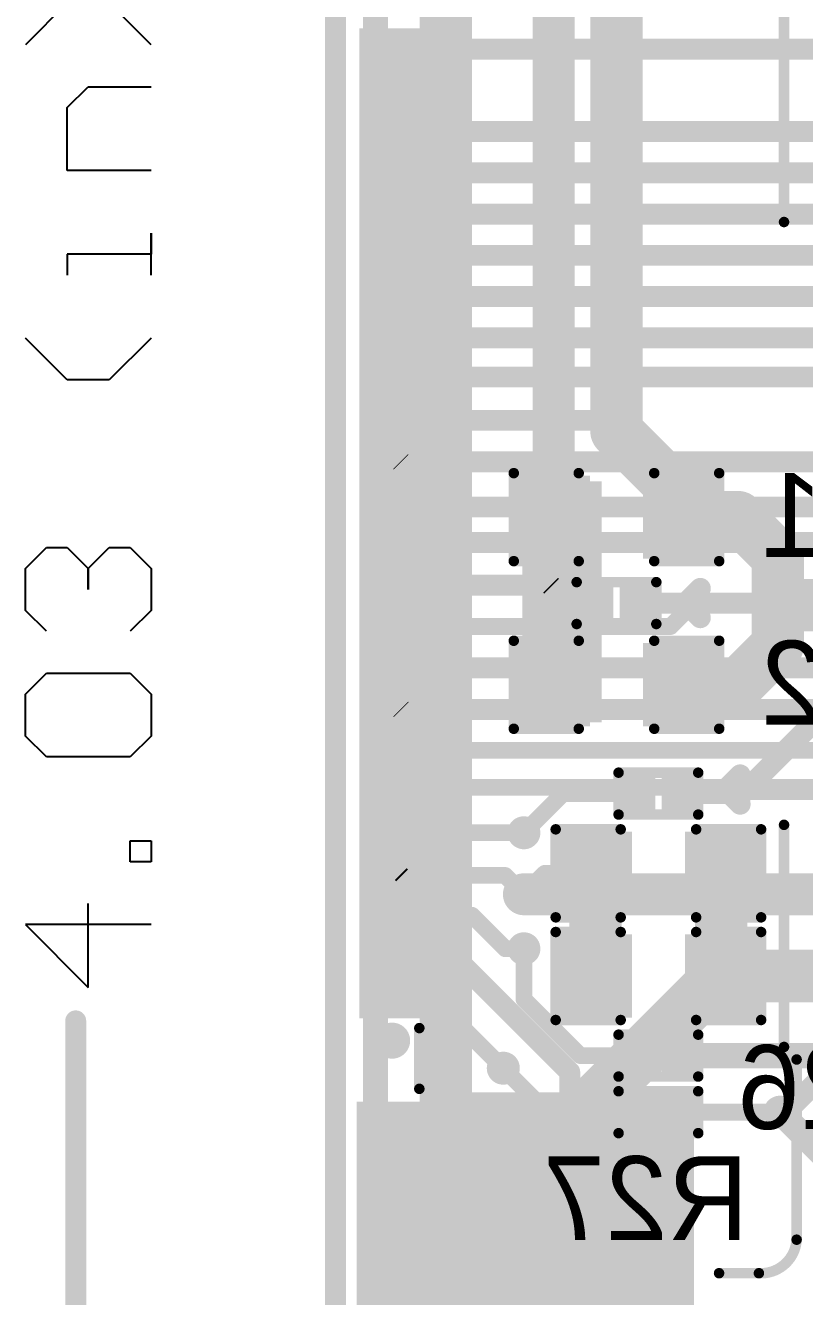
# Model space of a CAD drawing. Header units: millimetres. Extents: x 0.85 to 4.91, y 0.77 to 5.15.
# Drawn here: x 0.852 to 1.224, y 2.584 to 3.191 of the extents above; entities that cross this region are included whole.
import ezdxf

# ---------------------------------------------------------------- set-up
doc = ezdxf.new("R2010")
doc.units = ezdxf.units.MM
doc.header["$MEASUREMENT"] = 0
for name, color, linetype in [('BottomLayer', 5, 'Continuous'), ('BottomOverlay', 54, 'Continuous'), ('BottomPaste', 16, 'Continuous'), ('BottomSolder', 6, 'Continuous'), ('Mechanical1', 6, 'Continuous'), ('Mechanical2', 216, 'Continuous'), ('MultiLayer', 9, 'Continuous'), ('TopLayer', 1, 'Continuous'), ('TopOverlay', 2, 'Continuous'), ('TopPaste', 8, 'Continuous'), ('TopSolder', 216, 'Continuous'), ('ViaHoleLayer', 16, 'Continuous')]:
    doc.layers.add(name, color=color, linetype=linetype)

# ---------------------------------------------------------------- blocks, each defined once
blk = doc.blocks.new('R___0201_B_181')
at = {"layer": 'BottomLayer'}
for points in [[(-0.01614, -0.00728), (-0.00551, -0.00728), (-0.01614, 0.00728), (-0.00551, 0.00728)], [(0.00551, -0.00728), (0.01614, -0.00728), (0.00551, 0.00728), (0.01614, 0.00728)]]:
    blk.add_solid(points, dxfattribs=at)
at = {"layer": 'BottomOverlay', "const_width": 0.005}
for points in [[(-0.019, -0.01), (-0.019, 0.01)], [(-0.019, 0.01), (0.019, 0.01)], [(0.019, -0.01), (0.019, 0.01)], [(-0.019, -0.01), (0.019, -0.01)]]:
    blk.add_lwpolyline(points, dxfattribs=at)
at = {"layer": 'BottomOverlay', "const_width": 0.0025}
for points in [[(-0.02025, 0.01, 1), (-0.01775, 0.01, 1)], [(-0.02025, 0.01, 1), (-0.01775, 0.01, 1)], [(0.01775, 0.01, 1), (0.02025, 0.01, 1)], [(0.01775, 0.01, 1), (0.02025, 0.01, 1)], [(-0.02025, -0.01, 1), (-0.01775, -0.01, 1)], [(-0.02025, -0.01, 1), (-0.01775, -0.01, 1)], [(0.01775, -0.01, 1), (0.02025, -0.01, 1)], [(0.01775, -0.01, 1), (0.02025, -0.01, 1)]]:
    blk.add_lwpolyline(points, format="xyb", close=True, dxfattribs=at)
at = {"layer": 'BottomPaste'}
for points in [[(-0.01614, -0.00728), (-0.00551, -0.00728), (-0.01614, 0.00728), (-0.00551, 0.00728)], [(0.00551, -0.00728), (0.01614, -0.00728), (0.00551, 0.00728), (0.01614, 0.00728)]]:
    blk.add_solid(points, dxfattribs=at)
at = {"layer": 'BottomSolder'}
for points in [[(-0.02014, -0.01128), (-0.00151, -0.01128), (-0.02014, 0.01128), (-0.00151, 0.01128)], [(0.00151, -0.01128), (0.02014, -0.01128), (0.00151, 0.01128), (0.02014, 0.01128)]]:
    blk.add_solid(points, dxfattribs=at)
blk = doc.blocks.new('R___0201_B_182')
at = {"layer": 'BottomLayer'}
for points in [[(-0.01614, -0.00728), (-0.00551, -0.00728), (-0.01614, 0.00728), (-0.00551, 0.00728)], [(0.00551, -0.00728), (0.01614, -0.00728), (0.00551, 0.00728), (0.01614, 0.00728)]]:
    blk.add_solid(points, dxfattribs=at)
at = {"layer": 'BottomOverlay', "const_width": 0.005}
for points in [[(-0.019, -0.01), (-0.019, 0.01)], [(-0.019, 0.01), (0.019, 0.01)], [(0.019, -0.01), (0.019, 0.01)], [(-0.019, -0.01), (0.019, -0.01)]]:
    blk.add_lwpolyline(points, dxfattribs=at)
at = {"layer": 'BottomOverlay', "const_width": 0.0025}
for points in [[(-0.02025, 0.01, 1), (-0.01775, 0.01, 1)], [(-0.02025, 0.01, 1), (-0.01775, 0.01, 1)], [(0.01775, 0.01, 1), (0.02025, 0.01, 1)], [(0.01775, 0.01, 1), (0.02025, 0.01, 1)], [(-0.02025, -0.01, 1), (-0.01775, -0.01, 1)], [(-0.02025, -0.01, 1), (-0.01775, -0.01, 1)], [(0.01775, -0.01, 1), (0.02025, -0.01, 1)], [(0.01775, -0.01, 1), (0.02025, -0.01, 1)]]:
    blk.add_lwpolyline(points, format="xyb", close=True, dxfattribs=at)
at = {"layer": 'BottomPaste'}
for points in [[(-0.01614, -0.00728), (-0.00551, -0.00728), (-0.01614, 0.00728), (-0.00551, 0.00728)], [(0.00551, -0.00728), (0.01614, -0.00728), (0.00551, 0.00728), (0.01614, 0.00728)]]:
    blk.add_solid(points, dxfattribs=at)
at = {"layer": 'BottomSolder'}
for points in [[(-0.02014, -0.01128), (-0.00151, -0.01128), (-0.02014, 0.01128), (-0.00151, 0.01128)], [(0.00151, -0.01128), (0.02014, -0.01128), (0.00151, 0.01128), (0.02014, 0.01128)]]:
    blk.add_solid(points, dxfattribs=at)
blk = doc.blocks.new('R___0201_B_183')
at = {"layer": 'BottomLayer'}
for points in [[(-0.01614, -0.00728), (-0.00551, -0.00728), (-0.01614, 0.00728), (-0.00551, 0.00728)], [(0.00551, -0.00728), (0.01614, -0.00728), (0.00551, 0.00728), (0.01614, 0.00728)]]:
    blk.add_solid(points, dxfattribs=at)
at = {"layer": 'BottomOverlay', "const_width": 0.005}
for points in [[(-0.019, -0.01), (-0.019, 0.01)], [(-0.019, 0.01), (0.019, 0.01)], [(0.019, -0.01), (0.019, 0.01)], [(-0.019, -0.01), (0.019, -0.01)]]:
    blk.add_lwpolyline(points, dxfattribs=at)
at = {"layer": 'BottomOverlay', "const_width": 0.0025}
for points in [[(-0.02025, 0.01, 1), (-0.01775, 0.01, 1)], [(-0.02025, 0.01, 1), (-0.01775, 0.01, 1)], [(0.01775, 0.01, 1), (0.02025, 0.01, 1)], [(0.01775, 0.01, 1), (0.02025, 0.01, 1)], [(-0.02025, -0.01, 1), (-0.01775, -0.01, 1)], [(-0.02025, -0.01, 1), (-0.01775, -0.01, 1)], [(0.01775, -0.01, 1), (0.02025, -0.01, 1)], [(0.01775, -0.01, 1), (0.02025, -0.01, 1)]]:
    blk.add_lwpolyline(points, format="xyb", close=True, dxfattribs=at)
at = {"layer": 'BottomPaste'}
for points in [[(-0.01614, -0.00728), (-0.00551, -0.00728), (-0.01614, 0.00728), (-0.00551, 0.00728)], [(0.00551, -0.00728), (0.01614, -0.00728), (0.00551, 0.00728), (0.01614, 0.00728)]]:
    blk.add_solid(points, dxfattribs=at)
at = {"layer": 'BottomSolder'}
for points in [[(-0.02014, -0.01128), (-0.00151, -0.01128), (-0.02014, 0.01128), (-0.00151, 0.01128)], [(0.00151, -0.01128), (0.02014, -0.01128), (0.00151, 0.01128), (0.02014, 0.01128)]]:
    blk.add_solid(points, dxfattribs=at)
blk = doc.blocks.new('R___0201_B_185')
at = {"layer": 'BottomLayer'}
for points in [[(-0.01614, -0.00728), (-0.00551, -0.00728), (-0.01614, 0.00728), (-0.00551, 0.00728)], [(0.00551, -0.00728), (0.01614, -0.00728), (0.00551, 0.00728), (0.01614, 0.00728)]]:
    blk.add_solid(points, dxfattribs=at)
at = {"layer": 'BottomOverlay', "const_width": 0.005}
for points in [[(-0.019, 0.01), (-0.019, -0.01)], [(0.019, 0.01), (-0.019, 0.01)], [(0.019, 0.01), (0.019, -0.01)], [(0.019, -0.01), (-0.019, -0.01)]]:
    blk.add_lwpolyline(points, dxfattribs=at)
at = {"layer": 'BottomOverlay', "const_width": 0.0025}
for points in [[(-0.02025, 0.01, 1), (-0.01775, 0.01, 1)], [(-0.02025, 0.01, 1), (-0.01775, 0.01, 1)], [(0.01775, 0.01, 1), (0.02025, 0.01, 1)], [(0.01775, 0.01, 1), (0.02025, 0.01, 1)], [(-0.02025, -0.01, 1), (-0.01775, -0.01, 1)], [(-0.02025, -0.01, 1), (-0.01775, -0.01, 1)], [(0.01775, -0.01, 1), (0.02025, -0.01, 1)], [(0.01775, -0.01, 1), (0.02025, -0.01, 1)]]:
    blk.add_lwpolyline(points, format="xyb", close=True, dxfattribs=at)
at = {"layer": 'BottomPaste'}
for points in [[(-0.01614, -0.00728), (-0.00551, -0.00728), (-0.01614, 0.00728), (-0.00551, 0.00728)], [(0.00551, -0.00728), (0.01614, -0.00728), (0.00551, 0.00728), (0.01614, 0.00728)]]:
    blk.add_solid(points, dxfattribs=at)
at = {"layer": 'BottomSolder'}
for points in [[(-0.02014, -0.01128), (-0.00151, -0.01128), (-0.02014, 0.01128), (-0.00151, 0.01128)], [(0.00151, -0.01128), (0.02014, -0.01128), (0.00151, 0.01128), (0.02014, 0.01128)]]:
    blk.add_solid(points, dxfattribs=at)
blk = doc.blocks.new('0524352471_209')
at = {"layer": 'TopLayer'}
for points in [[(-0.23228, 0.02215), (-0.22047, 0.02215), (-0.23228, 0.05364), (-0.22047, 0.05364)], [(-0.2126, 0.02215), (-0.20079, 0.02215), (-0.2126, 0.05364), (-0.20079, 0.05364)], [(-0.19291, 0.02215), (-0.1811, 0.02215), (-0.19291, 0.05364), (-0.1811, 0.05364)], [(-0.17323, 0.02215), (-0.16142, 0.02215), (-0.17323, 0.05364), (-0.16142, 0.05364)], [(-0.15354, 0.02215), (-0.14173, 0.02215), (-0.15354, 0.05364), (-0.14173, 0.05364)], [(-0.13386, 0.02215), (-0.12205, 0.02215), (-0.13386, 0.05364), (-0.12205, 0.05364)], [(-0.11417, 0.02215), (-0.10236, 0.02215), (-0.11417, 0.05364), (-0.10236, 0.05364)], [(-0.09449, 0.02215), (-0.08268, 0.02215), (-0.09449, 0.05364), (-0.08268, 0.05364)], [(-0.0748, 0.02215), (-0.06299, 0.02215), (-0.0748, 0.05364), (-0.06299, 0.05364)], [(-0.05512, 0.02215), (-0.04331, 0.02215), (-0.05512, 0.05364), (-0.04331, 0.05364)], [(-0.03543, 0.02215), (-0.02362, 0.02215), (-0.03543, 0.05364), (-0.02362, 0.05364)], [(-0.01575, 0.02215), (-0.00394, 0.02215), (-0.01575, 0.05364), (-0.00394, 0.05364)], [(0.00394, 0.02215), (0.01575, 0.02215), (0.00394, 0.05364), (0.01575, 0.05364)], [(0.02362, 0.02215), (0.03543, 0.02215), (0.02362, 0.05364), (0.03543, 0.05364)], [(0.04331, 0.02215), (0.05512, 0.02215), (0.04331, 0.05364), (0.05512, 0.05364)], [(0.06299, 0.02215), (0.0748, 0.02215), (0.06299, 0.05364), (0.0748, 0.05364)], [(0.08268, 0.02215), (0.09449, 0.02215), (0.08268, 0.05364), (0.09449, 0.05364)], [(0.10236, 0.02215), (0.11417, 0.02215), (0.10236, 0.05364), (0.11417, 0.05364)], [(0.12205, 0.02215), (0.13386, 0.02215), (0.12205, 0.05364), (0.13386, 0.05364)], [(0.14173, 0.02215), (0.15354, 0.02215), (0.14173, 0.05364), (0.15354, 0.05364)], [(0.16142, 0.02215), (0.17323, 0.02215), (0.16142, 0.05364), (0.17323, 0.05364)], [(0.1811, 0.02215), (0.19291, 0.02215), (0.1811, 0.05364), (0.19291, 0.05364)], [(0.20079, 0.02215), (0.2126, 0.02215), (0.20079, 0.05364), (0.2126, 0.05364)], [(0.22047, 0.02215), (0.23228, 0.02215), (0.22047, 0.05364), (0.23228, 0.05364)], [(-0.37008, -0.09793), (-0.27559, -0.09793), (-0.37008, 0.02215), (-0.27559, 0.02215)]]:
    blk.add_solid(points, dxfattribs=at)
at = {"layer": 'TopOverlay'}
for points, const_width in [([(-0.24324, 0.042, 1), (-0.25046, 0.042, 1)], 0.01), ([(-0.25296, 0.042, 1), (-0.24796, 0.042, 1)], 0.005), ([(-0.24574, 0.042, 1), (-0.24074, 0.042, 1)], 0.005), ([(-0.2711, 0.029, 1), (-0.2686, 0.029, 1)], 0.0025), ([(-0.2421, 0.029, 1), (-0.2396, 0.029, 1)], 0.0025), ([(-0.3591, -0.114, 1), (-0.3566, -0.114, 1)], 0.0025), ([(-0.3591, -0.133, 1), (-0.3566, -0.133, 1)], 0.0025), ([(-0.3591, -0.133, 1), (-0.3566, -0.133, 1)], 0.0025), ([(-0.2511, -0.145, 1), (-0.2486, -0.145, 1)], 0.0025), ([(-0.2511, -0.145, 1), (-0.2486, -0.145, 1)], 0.0025), ([(-0.1451, -0.145, 1), (-0.1426, -0.145, 1)], 0.0025), ([(0.1426, -0.145, 1), (0.1451, -0.145, 1)], 0.0025), ([(-0.3431, -0.151, 1), (-0.3406, -0.151, 1)], 0.0025), ([(-0.3431, -0.151, 1), (-0.3406, -0.151, 1)], 0.0025), ([(-0.2571, -0.151, 1), (-0.2546, -0.151, 1)], 0.0025), ([(-0.2571, -0.151, 1), (-0.2546, -0.151, 1)], 0.0025)]:
    blk.add_lwpolyline(points, format="xyb", close=True, dxfattribs=dict(at, const_width=const_width))
at = {"layer": 'TopOverlay', "const_width": 0.005}
for points in [[(-0.26985, 0.029), (-0.24085, 0.029)], [(-0.35785, -0.114), (-0.35785, -0.133)], [(-0.24985, -0.145), (-0.25585, -0.151)], [(-0.24985, -0.145), (-0.14385, -0.145)], [(0.14385, -0.145), (0.24985, -0.145)], [(-0.34185, -0.151), (-0.25585, -0.151)]]:
    blk.add_lwpolyline(points, dxfattribs=at)
blk.add_lwpolyline([(-0.34185, -0.151, -0.414214), (-0.35785, -0.133)], format="xyb", dxfattribs=at)
at = {"layer": 'TopPaste'}
for points in [[(-0.23228, 0.02215), (-0.22047, 0.02215), (-0.23228, 0.05364), (-0.22047, 0.05364)], [(-0.2126, 0.02215), (-0.20079, 0.02215), (-0.2126, 0.05364), (-0.20079, 0.05364)], [(-0.19291, 0.02215), (-0.1811, 0.02215), (-0.19291, 0.05364), (-0.1811, 0.05364)], [(-0.17323, 0.02215), (-0.16142, 0.02215), (-0.17323, 0.05364), (-0.16142, 0.05364)], [(-0.15354, 0.02215), (-0.14173, 0.02215), (-0.15354, 0.05364), (-0.14173, 0.05364)], [(-0.13386, 0.02215), (-0.12205, 0.02215), (-0.13386, 0.05364), (-0.12205, 0.05364)], [(-0.11417, 0.02215), (-0.10236, 0.02215), (-0.11417, 0.05364), (-0.10236, 0.05364)], [(-0.09449, 0.02215), (-0.08268, 0.02215), (-0.09449, 0.05364), (-0.08268, 0.05364)], [(-0.0748, 0.02215), (-0.06299, 0.02215), (-0.0748, 0.05364), (-0.06299, 0.05364)], [(-0.05512, 0.02215), (-0.04331, 0.02215), (-0.05512, 0.05364), (-0.04331, 0.05364)], [(-0.03543, 0.02215), (-0.02362, 0.02215), (-0.03543, 0.05364), (-0.02362, 0.05364)], [(-0.01575, 0.02215), (-0.00394, 0.02215), (-0.01575, 0.05364), (-0.00394, 0.05364)], [(0.00394, 0.02215), (0.01575, 0.02215), (0.00394, 0.05364), (0.01575, 0.05364)], [(0.02362, 0.02215), (0.03543, 0.02215), (0.02362, 0.05364), (0.03543, 0.05364)], [(0.04331, 0.02215), (0.05512, 0.02215), (0.04331, 0.05364), (0.05512, 0.05364)], [(0.06299, 0.02215), (0.0748, 0.02215), (0.06299, 0.05364), (0.0748, 0.05364)], [(0.08268, 0.02215), (0.09449, 0.02215), (0.08268, 0.05364), (0.09449, 0.05364)], [(0.10236, 0.02215), (0.11417, 0.02215), (0.10236, 0.05364), (0.11417, 0.05364)], [(0.12205, 0.02215), (0.13386, 0.02215), (0.12205, 0.05364), (0.13386, 0.05364)], [(0.14173, 0.02215), (0.15354, 0.02215), (0.14173, 0.05364), (0.15354, 0.05364)], [(0.16142, 0.02215), (0.17323, 0.02215), (0.16142, 0.05364), (0.17323, 0.05364)], [(0.1811, 0.02215), (0.19291, 0.02215), (0.1811, 0.05364), (0.19291, 0.05364)], [(0.20079, 0.02215), (0.2126, 0.02215), (0.20079, 0.05364), (0.2126, 0.05364)], [(0.22047, 0.02215), (0.23228, 0.02215), (0.22047, 0.05364), (0.23228, 0.05364)], [(-0.37008, -0.09793), (-0.27559, -0.09793), (-0.37008, 0.02215), (-0.27559, 0.02215)]]:
    blk.add_solid(points, dxfattribs=at)
at = {"layer": 'TopSolder'}
for points in [[(-0.23628, 0.01815), (-0.21647, 0.01815), (-0.23628, 0.05764), (-0.21647, 0.05764)], [(-0.2166, 0.01815), (-0.19679, 0.01815), (-0.2166, 0.05764), (-0.19679, 0.05764)], [(-0.19691, 0.01815), (-0.1771, 0.01815), (-0.19691, 0.05764), (-0.1771, 0.05764)], [(-0.17723, 0.01815), (-0.15742, 0.01815), (-0.17723, 0.05764), (-0.15742, 0.05764)], [(-0.15754, 0.01815), (-0.13773, 0.01815), (-0.15754, 0.05764), (-0.13773, 0.05764)], [(-0.13786, 0.01815), (-0.11805, 0.01815), (-0.13786, 0.05764), (-0.11805, 0.05764)], [(-0.11817, 0.01815), (-0.09836, 0.01815), (-0.11817, 0.05764), (-0.09836, 0.05764)], [(-0.09849, 0.01815), (-0.07868, 0.01815), (-0.09849, 0.05764), (-0.07868, 0.05764)], [(-0.0788, 0.01815), (-0.05899, 0.01815), (-0.0788, 0.05764), (-0.05899, 0.05764)], [(-0.05912, 0.01815), (-0.03931, 0.01815), (-0.05912, 0.05764), (-0.03931, 0.05764)], [(-0.03943, 0.01815), (-0.01962, 0.01815), (-0.03943, 0.05764), (-0.01962, 0.05764)], [(-0.01975, 0.01815), (0.00006, 0.01815), (-0.01975, 0.05764), (0.00006, 0.05764)], [(-0.00006, 0.01815), (0.01975, 0.01815), (-0.00006, 0.05764), (0.01975, 0.05764)], [(0.01962, 0.01815), (0.03943, 0.01815), (0.01962, 0.05764), (0.03943, 0.05764)], [(0.03931, 0.01815), (0.05912, 0.01815), (0.03931, 0.05764), (0.05912, 0.05764)], [(0.05899, 0.01815), (0.0788, 0.01815), (0.05899, 0.05764), (0.0788, 0.05764)], [(0.07868, 0.01815), (0.09849, 0.01815), (0.07868, 0.05764), (0.09849, 0.05764)], [(0.09836, 0.01815), (0.11817, 0.01815), (0.09836, 0.05764), (0.11817, 0.05764)], [(0.11805, 0.01815), (0.13786, 0.01815), (0.11805, 0.05764), (0.13786, 0.05764)], [(0.13773, 0.01815), (0.15754, 0.01815), (0.13773, 0.05764), (0.15754, 0.05764)], [(0.15742, 0.01815), (0.17723, 0.01815), (0.15742, 0.05764), (0.17723, 0.05764)], [(0.1771, 0.01815), (0.19691, 0.01815), (0.1771, 0.05764), (0.19691, 0.05764)], [(0.19679, 0.01815), (0.2166, 0.01815), (0.19679, 0.05764), (0.2166, 0.05764)], [(0.21647, 0.01815), (0.23628, 0.01815), (0.21647, 0.05764), (0.23628, 0.05764)], [(-0.37408, -0.10193), (-0.27159, -0.10193), (-0.37408, 0.02615), (-0.27159, 0.02615)]]:
    blk.add_solid(points, dxfattribs=at)
blk = doc.blocks.new('C__0603_B_244')
at = {"layer": 'BottomLayer'}
for points in [[(-0.015, -0.0175), (-0.015, 0.0175), (-0.045, -0.0175), (-0.045, 0.0175)], [(0.045, -0.0175), (0.045, 0.0175), (0.015, -0.0175), (0.015, 0.0175)]]:
    blk.add_solid(points, dxfattribs=at)
at = {"layer": 'BottomOverlay', "const_width": 0.005}
for points in [[(-0.049, 0.021), (-0.018, 0.021)], [(-0.049, -0.021), (-0.049, 0.021)], [(0.018, 0.021), (0.049, 0.021)], [(0.049, -0.021), (0.049, 0.021)], [(-0.049, -0.021), (-0.018, -0.021)], [(0.018, -0.021), (0.049, -0.021)]]:
    blk.add_lwpolyline(points, dxfattribs=at)
at = {"layer": 'BottomOverlay', "const_width": 0.0025}
for points in [[(-0.05025, 0.021, 1), (-0.04775, 0.021, 1)], [(-0.05025, 0.021, 1), (-0.04775, 0.021, 1)], [(-0.01925, 0.021, 1), (-0.01675, 0.021, 1)], [(0.01675, 0.021, 1), (0.01925, 0.021, 1)], [(0.04775, 0.021, 1), (0.05025, 0.021, 1)], [(0.04775, 0.021, 1), (0.05025, 0.021, 1)], [(-0.05025, -0.021, 1), (-0.04775, -0.021, 1)], [(-0.05025, -0.021, 1), (-0.04775, -0.021, 1)], [(-0.01925, -0.021, 1), (-0.01675, -0.021, 1)], [(0.01675, -0.021, 1), (0.01925, -0.021, 1)], [(0.04775, -0.021, 1), (0.05025, -0.021, 1)], [(0.04775, -0.021, 1), (0.05025, -0.021, 1)]]:
    blk.add_lwpolyline(points, format="xyb", close=True, dxfattribs=at)
at = {"layer": 'BottomPaste'}
for points in [[(-0.015, -0.0175), (-0.015, 0.0175), (-0.045, -0.0175), (-0.045, 0.0175)], [(0.045, -0.0175), (0.045, 0.0175), (0.015, -0.0175), (0.015, 0.0175)]]:
    blk.add_solid(points, dxfattribs=at)
at = {"layer": 'BottomSolder'}
for points in [[(-0.01264, -0.01986), (-0.01264, 0.01986), (-0.04736, -0.01986), (-0.04736, 0.01986)], [(0.04736, -0.01986), (0.04736, 0.01986), (0.01264, -0.01986), (0.01264, 0.01986)]]:
    blk.add_solid(points, dxfattribs=at)
blk = doc.blocks.new('C__0603_B_245')
at = {"layer": 'BottomLayer'}
for points in [[(-0.015, -0.0175), (-0.015, 0.0175), (-0.045, -0.0175), (-0.045, 0.0175)], [(0.045, -0.0175), (0.045, 0.0175), (0.015, -0.0175), (0.015, 0.0175)]]:
    blk.add_solid(points, dxfattribs=at)
at = {"layer": 'BottomOverlay', "const_width": 0.005}
for points in [[(-0.049, 0.021), (-0.018, 0.021)], [(-0.049, -0.021), (-0.049, 0.021)], [(0.018, 0.021), (0.049, 0.021)], [(0.049, -0.021), (0.049, 0.021)], [(-0.049, -0.021), (-0.018, -0.021)], [(0.018, -0.021), (0.049, -0.021)]]:
    blk.add_lwpolyline(points, dxfattribs=at)
at = {"layer": 'BottomOverlay', "const_width": 0.0025}
for points in [[(-0.05025, 0.021, 1), (-0.04775, 0.021, 1)], [(-0.05025, 0.021, 1), (-0.04775, 0.021, 1)], [(-0.01925, 0.021, 1), (-0.01675, 0.021, 1)], [(0.01675, 0.021, 1), (0.01925, 0.021, 1)], [(0.04775, 0.021, 1), (0.05025, 0.021, 1)], [(0.04775, 0.021, 1), (0.05025, 0.021, 1)], [(-0.05025, -0.021, 1), (-0.04775, -0.021, 1)], [(-0.05025, -0.021, 1), (-0.04775, -0.021, 1)], [(-0.01925, -0.021, 1), (-0.01675, -0.021, 1)], [(0.01675, -0.021, 1), (0.01925, -0.021, 1)], [(0.04775, -0.021, 1), (0.05025, -0.021, 1)], [(0.04775, -0.021, 1), (0.05025, -0.021, 1)]]:
    blk.add_lwpolyline(points, format="xyb", close=True, dxfattribs=at)
at = {"layer": 'BottomPaste'}
for points in [[(-0.015, -0.0175), (-0.015, 0.0175), (-0.045, -0.0175), (-0.045, 0.0175)], [(0.045, -0.0175), (0.045, 0.0175), (0.015, -0.0175), (0.015, 0.0175)]]:
    blk.add_solid(points, dxfattribs=at)
at = {"layer": 'BottomSolder'}
for points in [[(-0.01264, -0.01986), (-0.01264, 0.01986), (-0.04736, -0.01986), (-0.04736, 0.01986)], [(0.04736, -0.01986), (0.04736, 0.01986), (0.01264, -0.01986), (0.01264, 0.01986)]]:
    blk.add_solid(points, dxfattribs=at)
blk = doc.blocks.new('C__0603_B_246')
at = {"layer": 'BottomLayer'}
for points in [[(-0.015, -0.0175), (-0.015, 0.0175), (-0.045, -0.0175), (-0.045, 0.0175)], [(0.045, -0.0175), (0.045, 0.0175), (0.015, -0.0175), (0.015, 0.0175)]]:
    blk.add_solid(points, dxfattribs=at)
at = {"layer": 'BottomOverlay', "const_width": 0.005}
for points in [[(-0.049, 0.021), (-0.018, 0.021)], [(-0.049, -0.021), (-0.049, 0.021)], [(0.018, 0.021), (0.049, 0.021)], [(0.049, -0.021), (0.049, 0.021)], [(-0.049, -0.021), (-0.018, -0.021)], [(0.018, -0.021), (0.049, -0.021)]]:
    blk.add_lwpolyline(points, dxfattribs=at)
at = {"layer": 'BottomOverlay', "const_width": 0.0025}
for points in [[(-0.05025, 0.021, 1), (-0.04775, 0.021, 1)], [(-0.05025, 0.021, 1), (-0.04775, 0.021, 1)], [(-0.01925, 0.021, 1), (-0.01675, 0.021, 1)], [(0.01675, 0.021, 1), (0.01925, 0.021, 1)], [(0.04775, 0.021, 1), (0.05025, 0.021, 1)], [(0.04775, 0.021, 1), (0.05025, 0.021, 1)], [(-0.05025, -0.021, 1), (-0.04775, -0.021, 1)], [(-0.05025, -0.021, 1), (-0.04775, -0.021, 1)], [(-0.01925, -0.021, 1), (-0.01675, -0.021, 1)], [(0.01675, -0.021, 1), (0.01925, -0.021, 1)], [(0.04775, -0.021, 1), (0.05025, -0.021, 1)], [(0.04775, -0.021, 1), (0.05025, -0.021, 1)]]:
    blk.add_lwpolyline(points, format="xyb", close=True, dxfattribs=at)
at = {"layer": 'BottomPaste'}
for points in [[(-0.015, -0.0175), (-0.015, 0.0175), (-0.045, -0.0175), (-0.045, 0.0175)], [(0.045, -0.0175), (0.045, 0.0175), (0.015, -0.0175), (0.015, 0.0175)]]:
    blk.add_solid(points, dxfattribs=at)
at = {"layer": 'BottomSolder'}
for points in [[(-0.01264, -0.01986), (-0.01264, 0.01986), (-0.04736, -0.01986), (-0.04736, 0.01986)], [(0.04736, -0.01986), (0.04736, 0.01986), (0.01264, -0.01986), (0.01264, 0.01986)]]:
    blk.add_solid(points, dxfattribs=at)
blk = doc.blocks.new('C__0603_B_247')
at = {"layer": 'BottomLayer'}
for points in [[(-0.015, -0.0175), (-0.015, 0.0175), (-0.045, -0.0175), (-0.045, 0.0175)], [(0.045, -0.0175), (0.045, 0.0175), (0.015, -0.0175), (0.015, 0.0175)]]:
    blk.add_solid(points, dxfattribs=at)
at = {"layer": 'BottomOverlay', "const_width": 0.005}
for points in [[(-0.049, 0.021), (-0.018, 0.021)], [(-0.049, -0.021), (-0.049, 0.021)], [(0.018, 0.021), (0.049, 0.021)], [(0.049, -0.021), (0.049, 0.021)], [(-0.049, -0.021), (-0.018, -0.021)], [(0.018, -0.021), (0.049, -0.021)]]:
    blk.add_lwpolyline(points, dxfattribs=at)
at = {"layer": 'BottomOverlay', "const_width": 0.0025}
for points in [[(-0.05025, 0.021, 1), (-0.04775, 0.021, 1)], [(-0.05025, 0.021, 1), (-0.04775, 0.021, 1)], [(-0.01925, 0.021, 1), (-0.01675, 0.021, 1)], [(0.01675, 0.021, 1), (0.01925, 0.021, 1)], [(0.04775, 0.021, 1), (0.05025, 0.021, 1)], [(0.04775, 0.021, 1), (0.05025, 0.021, 1)], [(-0.05025, -0.021, 1), (-0.04775, -0.021, 1)], [(-0.05025, -0.021, 1), (-0.04775, -0.021, 1)], [(-0.01925, -0.021, 1), (-0.01675, -0.021, 1)], [(0.01675, -0.021, 1), (0.01925, -0.021, 1)], [(0.04775, -0.021, 1), (0.05025, -0.021, 1)], [(0.04775, -0.021, 1), (0.05025, -0.021, 1)]]:
    blk.add_lwpolyline(points, format="xyb", close=True, dxfattribs=at)
at = {"layer": 'BottomPaste'}
for points in [[(-0.015, -0.0175), (-0.015, 0.0175), (-0.045, -0.0175), (-0.045, 0.0175)], [(0.045, -0.0175), (0.045, 0.0175), (0.015, -0.0175), (0.015, 0.0175)]]:
    blk.add_solid(points, dxfattribs=at)
at = {"layer": 'BottomSolder'}
for points in [[(-0.01264, -0.01986), (-0.01264, 0.01986), (-0.04736, -0.01986), (-0.04736, 0.01986)], [(0.04736, -0.01986), (0.04736, 0.01986), (0.01264, -0.01986), (0.01264, 0.01986)]]:
    blk.add_solid(points, dxfattribs=at)

msp = doc.modelspace()

# ---------------------------------------------------------------- linework, layer by layer
at = {"layer": 'BottomLayer'}
for points, const_width in [([(1.019, 2.309), (1.019, 3.415)], 0.012), ([(1.05263, 2.319), (1.05263, 3.38147)], 0.025), ([(1.104, 2.956), (1.104, 3.271)], 0.02), ([(1.134, 3.00221), (1.134, 3.207)], 0.025), ([(1.134, 2.997), (1.164, 2.967)], 0.025), ([(1.164, 2.956), (1.192, 2.956)], 0.025), ([(1.192, 2.956), (1.211, 2.937)], 0.025), ([(1.211, 2.914), (1.211, 2.937)], 0.025), ([(1.103, 2.923), (1.111, 2.915)], 0.01), ([(1.211, 2.895), (1.211, 2.914)], 0.025), ([(1.111, 2.915), (1.12317, 2.915)], 0.01), ([(1.14483, 2.915), (1.171, 2.915)], 0.01), ([(1.192, 2.876), (1.211, 2.895)], 0.025), ([(1.164, 2.876), (1.192, 2.876)], 0.025), ([(1.19405, 2.82405), (1.2355, 2.8655)], 0.01), ([(1.08982, 2.80536), (1.10851, 2.82405)], 0.008), ([(1.10851, 2.82405), (1.14317, 2.82405)], 0.008), ([(1.16483, 2.82405), (1.19405, 2.82405)], 0.01), ([(1.124, 2.737), (1.124, 2.786)], 0.025), ([(1.184, 2.737), (1.184, 2.786)], 0.025), ([(1.08982, 2.776), (1.09982, 2.786)], 0.008), ([(1.09982, 2.786), (1.124, 2.786)], 0.008), ([(1.08982, 2.72595), (1.08982, 2.75)], 0.008), ([(1.184, 2.737), (1.244, 2.737)], 0.025), ([(1.08982, 2.72595), (1.11677, 2.699)], 0.008), ([(1.11677, 2.699), (1.14317, 2.699)], 0.008), ([(1.16483, 2.699), (1.27754, 2.699)], 0.012), ([(1.08, 2.693), (1.101, 2.672)], 0.008), ([(1.101, 2.672), (1.14317, 2.672)], 0.008), ([(1.16483, 2.672), (1.212, 2.672)], 0.008), ([(1.212, 2.672), (1.24, 2.644)], 0.012)]:
    msp.add_lwpolyline(points, dxfattribs=dict(at, const_width=const_width))
for points, const_width in [([(1.12775, 3.00221, 1), (1.14025, 3.00221, 1)], 0.0125), ([(1.12775, 2.997, 1), (1.14025, 2.997, 1)], 0.0125), ([(1.13006, 3.00221, 1), (1.13794, 3.00221, 1)], 0.00787), ([(1.15775, 2.967, 1), (1.17025, 2.967, 1)], 0.0125), ([(1.15775, 2.956, 1), (1.17025, 2.956, 1)], 0.0125), ([(1.18575, 2.956, 1), (1.19825, 2.956, 1)], 0.0125), ([(1.18575, 2.956, 1), (1.19825, 2.956, 1)], 0.0125), ([(1.099, 2.956, 1), (1.109, 2.956, 1)], 0.01), ([(1.20475, 2.937, 1), (1.21725, 2.937, 1)], 0.0125), ([(1.20475, 2.937, 1), (1.21725, 2.937, 1)], 0.0125), ([(1.09906, 2.923, 1), (1.10694, 2.923, 1)], 0.00787), ([(1.1005, 2.923, 1), (1.1055, 2.923, 1)], 0.005), ([(1.20475, 2.914, 1), (1.21725, 2.914, 1)], 0.0125), ([(1.20475, 2.914, 1), (1.21725, 2.914, 1)], 0.0125), ([(1.1085, 2.915, 1), (1.1135, 2.915, 1)], 0.005), ([(1.1085, 2.915, 1), (1.1135, 2.915, 1)], 0.005), ([(1.12067, 2.915, 1), (1.12567, 2.915, 1)], 0.005), ([(1.14233, 2.915, 1), (1.14733, 2.915, 1)], 0.005), ([(1.16706, 2.915, 1), (1.17494, 2.915, 1)], 0.00787), ([(1.1685, 2.915, 1), (1.1735, 2.915, 1)], 0.005), ([(1.20706, 2.914, 1), (1.21494, 2.914, 1)], 0.00787), ([(1.20475, 2.895, 1), (1.21725, 2.895, 1)], 0.0125), ([(1.20475, 2.895, 1), (1.21725, 2.895, 1)], 0.0125), ([(1.15775, 2.876, 1), (1.17025, 2.876, 1)], 0.0125), ([(1.18575, 2.876, 1), (1.19825, 2.876, 1)], 0.0125), ([(1.18575, 2.876, 1), (1.19825, 2.876, 1)], 0.0125), ([(1.10651, 2.82405, 1), (1.11051, 2.82405, 1)], 0.004), ([(1.10651, 2.82405, 1), (1.11051, 2.82405, 1)], 0.004), ([(1.14117, 2.82405, 1), (1.14517, 2.82405, 1)], 0.004), ([(1.16233, 2.82405, 1), (1.16733, 2.82405, 1)], 0.005), ([(1.19155, 2.82405, 1), (1.19655, 2.82405, 1)], 0.005), ([(1.19155, 2.82405, 1), (1.19655, 2.82405, 1)], 0.005), ([(1.08589, 2.80536, 1), (1.09376, 2.80536, 1)], 0.00787), ([(1.08782, 2.80536, 1), (1.09182, 2.80536, 1)], 0.004), ([(1.11775, 2.786, 1), (1.13025, 2.786, 1)], 0.0125), ([(1.17775, 2.786, 1), (1.19025, 2.786, 1)], 0.0125), ([(1.09782, 2.786, 1), (1.10182, 2.786, 1)], 0.004), ([(1.09782, 2.786, 1), (1.10182, 2.786, 1)], 0.004), ([(1.122, 2.786, 1), (1.126, 2.786, 1)], 0.004), ([(1.08589, 2.776, 1), (1.09376, 2.776, 1)], 0.00787), ([(1.08782, 2.776, 1), (1.09182, 2.776, 1)], 0.004), ([(1.08589, 2.75, 1), (1.09376, 2.75, 1)], 0.00787), ([(1.08782, 2.75, 1), (1.09182, 2.75, 1)], 0.004), ([(1.11775, 2.737, 1), (1.13025, 2.737, 1)], 0.0125), ([(1.17775, 2.737, 1), (1.19025, 2.737, 1)], 0.0125), ([(1.17775, 2.737, 1), (1.19025, 2.737, 1)], 0.0125), ([(1.08782, 2.72595, 1), (1.09182, 2.72595, 1)], 0.004), ([(1.08782, 2.72595, 1), (1.09182, 2.72595, 1)], 0.004), ([(1.07606, 2.693, 1), (1.08394, 2.693, 1)], 0.00787), ([(1.11477, 2.699, 1), (1.11877, 2.699, 1)], 0.004), ([(1.11477, 2.699, 1), (1.11877, 2.699, 1)], 0.004), ([(1.14117, 2.699, 1), (1.14517, 2.699, 1)], 0.004), ([(1.16183, 2.699, 1), (1.16783, 2.699, 1)], 0.006), ([(1.078, 2.693, 1), (1.082, 2.693, 1)], 0.004), ([(1.099, 2.672, 1), (1.103, 2.672, 1)], 0.004), ([(1.099, 2.672, 1), (1.103, 2.672, 1)], 0.004), ([(1.14117, 2.672, 1), (1.14517, 2.672, 1)], 0.004), ([(1.16283, 2.672, 1), (1.16683, 2.672, 1)], 0.004), ([(1.20806, 2.672, 1), (1.21594, 2.672, 1)], 0.00787), ([(1.209, 2.672, 1), (1.215, 2.672, 1)], 0.006), ([(1.21, 2.672, 1), (1.214, 2.672, 1)], 0.004)]:
    msp.add_lwpolyline(points, format="xyb", close=True, dxfattribs=dict(at, const_width=const_width))
msp.add_solid([(1.089, 2.858), (1.127, 2.858), (1.089, 2.97312), (1.127, 2.97312)], dxfattribs=at)
at = {"layer": 'BottomOverlay', "const_width": 0.01}
for points in [[(1.167, 2.915), (1.174, 2.922)], [(1.167, 2.915), (1.174, 2.908)], [(1.167, 2.915), (1.318, 2.915)], [(1.186, 2.826), (1.193, 2.833)], [(1.186, 2.826), (1.193, 2.819)], [(1.186, 2.826), (1.331, 2.826)]]:
    msp.add_lwpolyline(points, dxfattribs=at)
at = {"layer": 'BottomOverlay', "const_width": 0.005}
for points in [[(1.1715, 2.922, 1), (1.1765, 2.922, 1)], [(1.1645, 2.915, 1), (1.1695, 2.915, 1)], [(1.1645, 2.915, 1), (1.1695, 2.915, 1)], [(1.1645, 2.915, 1), (1.1695, 2.915, 1)], [(1.1715, 2.908, 1), (1.1765, 2.908, 1)], [(1.1905, 2.833, 1), (1.1955, 2.833, 1)], [(1.1835, 2.826, 1), (1.1885, 2.826, 1)], [(1.1835, 2.826, 1), (1.1885, 2.826, 1)], [(1.1835, 2.826, 1), (1.1885, 2.826, 1)], [(1.1905, 2.819, 1), (1.1955, 2.819, 1)]]:
    msp.add_lwpolyline(points, format="xyb", close=True, dxfattribs=at)
at = {"layer": 'Mechanical1'}
for p, q in [((0.872, 3.20142), (0.85201, 3.18143)), ((0.91199, 3.18143), (0.892, 3.20142)), ((0.872, 3.15144), (0.882, 3.16144)), ((0.882, 3.16144), (0.91199, 3.16144)), ((0.872, 3.12145), (0.872, 3.15144)), ((0.91199, 3.12145), (0.872, 3.12145)), ((0.91199, 3.07147), (0.91199, 3.09146)), ((0.91199, 3.09146), (0.91199, 3.08146)), ((0.91199, 3.08146), (0.872, 3.08146)), ((0.872, 3.08146), (0.872, 3.07147)), ((0.872, 3.02148), (0.85201, 3.04148)), ((0.91199, 3.04148), (0.892, 3.02148)), ((0.892, 3.02148), (0.872, 3.02148)), ((0.85201, 2.93151), (0.86201, 2.94151)), ((0.86201, 2.94151), (0.872, 2.94151)), ((0.872, 2.94151), (0.882, 2.93151)), ((0.882, 2.93151), (0.892, 2.94151)), ((0.892, 2.94151), (0.90199, 2.94151)), ((0.90199, 2.94151), (0.91199, 2.93151)), ((0.85201, 2.91152), (0.85201, 2.93151)), ((0.882, 2.93151), (0.882, 2.92151)), ((0.882, 2.92151), (0.882, 2.93151)), ((0.91199, 2.93151), (0.91199, 2.91152)), ((0.86201, 2.90152), (0.85201, 2.91152)), ((0.91199, 2.91152), (0.90199, 2.90152)), ((0.85201, 2.87153), (0.86201, 2.88153)), ((0.86201, 2.88153), (0.90199, 2.88153)), ((0.90199, 2.88153), (0.91199, 2.87153)), ((0.85201, 2.85154), (0.85201, 2.87153)), ((0.91199, 2.87153), (0.91199, 2.85154)), ((0.86201, 2.84154), (0.85201, 2.85154)), ((0.91199, 2.85154), (0.90199, 2.84154)), ((0.90199, 2.84154), (0.86201, 2.84154)), ((0.90199, 2.79156), (0.90199, 2.80155)), ((0.90199, 2.80155), (0.91199, 2.80155)), ((0.91199, 2.80155), (0.91199, 2.79156)), ((0.91199, 2.79156), (0.90199, 2.79156)), ((0.882, 2.73158), (0.882, 2.77156)), ((0.91199, 2.76157), (0.85201, 2.76157)), ((0.85201, 2.76157), (0.882, 2.73158))]:
    msp.add_line(p, q, dxfattribs=at)
at = {"layer": 'Mechanical1', "const_width": 0.01}
msp.add_lwpolyline([(0.876, 0.965), (0.876, 2.71558)], dxfattribs=at)
at = {"layer": 'Mechanical1', "const_width": 0.005}
msp.add_lwpolyline([(0.8735, 2.71558, 1), (0.8785, 2.71558, 1)], format="xyb", close=True, dxfattribs=at)
at = {"layer": 'Mechanical2', "const_width": 0.01}
msp.add_lwpolyline([(1, 0.965), (1, 5)], dxfattribs=at)
at = {"layer": 'MultiLayer', "const_width": 0.00787}
for points in [[(1.13006, 3.00221, 1), (1.13794, 3.00221, 1)], [(1.09906, 2.923, 1), (1.10694, 2.923, 1)], [(1.16706, 2.915, 1), (1.17494, 2.915, 1)], [(1.20706, 2.914, 1), (1.21494, 2.914, 1)], [(1.08589, 2.80536, 1), (1.09376, 2.80536, 1)], [(1.08589, 2.776, 1), (1.09376, 2.776, 1)], [(1.08589, 2.75, 1), (1.09376, 2.75, 1)], [(1.07606, 2.693, 1), (1.08394, 2.693, 1)], [(1.20806, 2.672, 1), (1.21594, 2.672, 1)]]:
    msp.add_lwpolyline(points, format="xyb", close=True, dxfattribs=at)
at = {"layer": 'TopLayer'}
for points, const_width in [([(1.03105, 3.17938), (1.258, 3.17938)], 0.01), ([(1.03105, 3.14001), (1.33746, 3.14001)], 0.01), ([(1.03105, 3.12032), (1.36632, 3.12032)], 0.01), ([(1.03105, 3.10064), (1.39264, 3.10064)], 0.01), ([(1.03105, 3.08095), (1.41865, 3.08095)], 0.01), ([(1.03105, 3.06127), (1.41173, 3.06127)], 0.01), ([(1.03105, 3.04158), (1.40442, 3.04158)], 0.01), ([(1.03105, 3.0219), (1.03205, 3.0229)], 0.01), ([(1.03205, 3.0229), (1.39094, 3.0229)], 0.01), ([(1.03105, 3.00221), (1.134, 3.00221)], 0.01), ([(1.03105, 2.98253), (1.03124, 2.98234)], 0.01), ([(1.03124, 2.98234), (1.40466, 2.98234)], 0.01), ([(1.03105, 2.96284), (1.03304, 2.96085)], 0.01), ([(1.03304, 2.96085), (1.39615, 2.96085)], 0.01), ([(1.03105, 2.94316), (1.03174, 2.94385)], 0.01), ([(1.03174, 2.94385), (1.38504, 2.94385)], 0.01), ([(1.03105, 2.92347), (1.10253, 2.92347)], 0.01), ([(1.10253, 2.92347), (1.103, 2.923)], 0.01), ([(1.211, 2.914), (1.256, 2.914)], 0.025), ([(1.15979, 2.90379), (1.171, 2.915)], 0.008), ([(1.03105, 2.90379), (1.15979, 2.90379)], 0.008), ([(1.03105, 2.8841), (1.3769, 2.8841)], 0.01), ([(1.03105, 2.86442), (1.03134, 2.86413)], 0.01), ([(1.03134, 2.86413), (1.418, 2.86413)], 0.01), ([(1.03105, 2.84473), (1.43905, 2.84473)], 0.008), ([(1.03105, 2.82505), (1.03305, 2.82705)], 0.008), ([(1.03305, 2.82705), (1.38064, 2.82705)], 0.008), ([(1.03105, 2.80536), (1.08982, 2.80536)], 0.008), ([(1.03105, 2.78568), (1.03173, 2.785)], 0.008), ([(1.03173, 2.785), (1.08082, 2.785)], 0.008), ([(1.08082, 2.785), (1.08982, 2.776)], 0.008), ([(1.08982, 2.776), (1.299, 2.776)], 0.02), ([(1.03105, 2.76599), (1.06501, 2.76599)], 0.008), ([(1.06501, 2.76599), (1.081, 2.75)], 0.008), ([(1.03105, 2.74631), (1.05659, 2.74631)], 0.01), ([(1.05659, 2.74631), (1.11169, 2.6912)], 0.01), ([(1.081, 2.75), (1.08982, 2.75)], 0.008), ([(1.11169, 2.66569), (1.183, 2.737)], 0.025), ([(1.183, 2.737), (1.244, 2.737)], 0.025), ([(1.215, 2.672), (1.276, 2.733)], 0.01), ([(1.03105, 2.72662), (1.04638, 2.72662)], 0.008), ([(1.04638, 2.72662), (1.08, 2.693)], 0.008), ([(1.11169, 2.66569), (1.11169, 2.6912)], 0.01), ([(1.10684, 2.66084), (1.11169, 2.66569)], 0.025), ([(1.212, 2.672), (1.215, 2.672)], 0.01), ([(1.10684, 2.63017), (1.10684, 2.66084)], 0.025), ([(1.03002, 2.55335), (1.10684, 2.63017)], 0.025)]:
    msp.add_lwpolyline(points, dxfattribs=dict(at, const_width=const_width))
for points, const_width in [([(1.02855, 3.17938, 1), (1.03355, 3.17938, 1)], 0.005), ([(1.02855, 3.14001, 1), (1.03355, 3.14001, 1)], 0.005), ([(1.02855, 3.12032, 1), (1.03355, 3.12032, 1)], 0.005), ([(1.02855, 3.10064, 1), (1.03355, 3.10064, 1)], 0.005), ([(1.02855, 3.08095, 1), (1.03355, 3.08095, 1)], 0.005), ([(1.02855, 3.06127, 1), (1.03355, 3.06127, 1)], 0.005), ([(1.02855, 3.04158, 1), (1.03355, 3.04158, 1)], 0.005), ([(1.02955, 3.0229, 1), (1.03455, 3.0229, 1)], 0.005), ([(1.02955, 3.0229, 1), (1.03455, 3.0229, 1)], 0.005), ([(1.02855, 3.0219, 1), (1.03355, 3.0219, 1)], 0.005), ([(1.13006, 3.00221, 1), (1.13794, 3.00221, 1)], 0.00787), ([(1.02855, 3.00221, 1), (1.03355, 3.00221, 1)], 0.005), ([(1.1315, 3.00221, 1), (1.1365, 3.00221, 1)], 0.005), ([(1.02855, 2.98253, 1), (1.03355, 2.98253, 1)], 0.005), ([(1.02874, 2.98234, 1), (1.03374, 2.98234, 1)], 0.005), ([(1.02874, 2.98234, 1), (1.03374, 2.98234, 1)], 0.005), ([(1.02855, 2.96284, 1), (1.03355, 2.96284, 1)], 0.005), ([(1.03054, 2.96085, 1), (1.03554, 2.96085, 1)], 0.005), ([(1.03054, 2.96085, 1), (1.03554, 2.96085, 1)], 0.005), ([(1.02924, 2.94385, 1), (1.03424, 2.94385, 1)], 0.005), ([(1.02924, 2.94385, 1), (1.03424, 2.94385, 1)], 0.005), ([(1.02855, 2.94316, 1), (1.03355, 2.94316, 1)], 0.005), ([(1.09906, 2.923, 1), (1.10694, 2.923, 1)], 0.00787), ([(1.02855, 2.92347, 1), (1.03355, 2.92347, 1)], 0.005), ([(1.10003, 2.92347, 1), (1.10503, 2.92347, 1)], 0.005), ([(1.10003, 2.92347, 1), (1.10503, 2.92347, 1)], 0.005), ([(1.1005, 2.923, 1), (1.1055, 2.923, 1)], 0.005), ([(1.20475, 2.914, 1), (1.21725, 2.914, 1)], 0.0125), ([(1.16706, 2.915, 1), (1.17494, 2.915, 1)], 0.00787), ([(1.169, 2.915, 1), (1.173, 2.915, 1)], 0.004), ([(1.20706, 2.914, 1), (1.21494, 2.914, 1)], 0.00787), ([(1.02905, 2.90379, 1), (1.03305, 2.90379, 1)], 0.004), ([(1.15779, 2.90379, 1), (1.16179, 2.90379, 1)], 0.004), ([(1.15779, 2.90379, 1), (1.16179, 2.90379, 1)], 0.004), ([(1.02855, 2.8841, 1), (1.03355, 2.8841, 1)], 0.005), ([(1.02855, 2.86442, 1), (1.03355, 2.86442, 1)], 0.005), ([(1.02884, 2.86413, 1), (1.03384, 2.86413, 1)], 0.005), ([(1.02884, 2.86413, 1), (1.03384, 2.86413, 1)], 0.005), ([(1.02905, 2.84473, 1), (1.03305, 2.84473, 1)], 0.004), ([(1.02905, 2.82505, 1), (1.03305, 2.82505, 1)], 0.004), ([(1.03105, 2.82705, 1), (1.03505, 2.82705, 1)], 0.004), ([(1.03105, 2.82705, 1), (1.03505, 2.82705, 1)], 0.004), ([(1.02905, 2.80536, 1), (1.03305, 2.80536, 1)], 0.004), ([(1.08589, 2.80536, 1), (1.09376, 2.80536, 1)], 0.00787), ([(1.08782, 2.80536, 1), (1.09182, 2.80536, 1)], 0.004), ([(1.02905, 2.78568, 1), (1.03305, 2.78568, 1)], 0.004), ([(1.02973, 2.785, 1), (1.03373, 2.785, 1)], 0.004), ([(1.02973, 2.785, 1), (1.03373, 2.785, 1)], 0.004), ([(1.07882, 2.785, 1), (1.08282, 2.785, 1)], 0.004), ([(1.07882, 2.785, 1), (1.08282, 2.785, 1)], 0.004), ([(1.08482, 2.776, 1), (1.09482, 2.776, 1)], 0.01), ([(1.08589, 2.776, 1), (1.09376, 2.776, 1)], 0.00787), ([(1.08782, 2.776, 1), (1.09182, 2.776, 1)], 0.004), ([(1.02905, 2.76599, 1), (1.03305, 2.76599, 1)], 0.004), ([(1.06301, 2.76599, 1), (1.06701, 2.76599, 1)], 0.004), ([(1.06301, 2.76599, 1), (1.06701, 2.76599, 1)], 0.004), ([(1.08589, 2.75, 1), (1.09376, 2.75, 1)], 0.00787), ([(1.02855, 2.74631, 1), (1.03355, 2.74631, 1)], 0.005), ([(1.05409, 2.74631, 1), (1.05909, 2.74631, 1)], 0.005), ([(1.05409, 2.74631, 1), (1.05909, 2.74631, 1)], 0.005), ([(1.079, 2.75, 1), (1.083, 2.75, 1)], 0.004), ([(1.079, 2.75, 1), (1.083, 2.75, 1)], 0.004), ([(1.08782, 2.75, 1), (1.09182, 2.75, 1)], 0.004), ([(1.17675, 2.737, 1), (1.18925, 2.737, 1)], 0.0125), ([(1.17675, 2.737, 1), (1.18925, 2.737, 1)], 0.0125), ([(1.02905, 2.72662, 1), (1.03305, 2.72662, 1)], 0.004), ([(1.04438, 2.72662, 1), (1.04838, 2.72662, 1)], 0.004), ([(1.04438, 2.72662, 1), (1.04838, 2.72662, 1)], 0.004), ([(1.07606, 2.693, 1), (1.08394, 2.693, 1)], 0.00787), ([(1.078, 2.693, 1), (1.082, 2.693, 1)], 0.004), ([(1.10919, 2.6912, 1), (1.11419, 2.6912, 1)], 0.005), ([(1.10919, 2.6912, 1), (1.11419, 2.6912, 1)], 0.005), ([(1.10544, 2.66569, 1), (1.11794, 2.66569, 1)], 0.0125), ([(1.10544, 2.66569, 1), (1.11794, 2.66569, 1)], 0.0125), ([(1.20806, 2.672, 1), (1.21594, 2.672, 1)], 0.00787), ([(1.2095, 2.672, 1), (1.2145, 2.672, 1)], 0.005), ([(1.2125, 2.672, 1), (1.2175, 2.672, 1)], 0.005), ([(1.2125, 2.672, 1), (1.2175, 2.672, 1)], 0.005), ([(1.10059, 2.66084, 1), (1.11309, 2.66084, 1)], 0.0125), ([(1.10059, 2.66084, 1), (1.11309, 2.66084, 1)], 0.0125), ([(1.10919, 2.66569, 1), (1.11419, 2.66569, 1)], 0.005), ([(1.10059, 2.63017, 1), (1.11309, 2.63017, 1)], 0.0125), ([(1.10059, 2.63017, 1), (1.11309, 2.63017, 1)], 0.0125)]:
    msp.add_lwpolyline(points, format="xyb", close=True, dxfattribs=dict(at, const_width=const_width))
msp.add_solid([(1.01, 2.512), (1.171, 2.512), (1.01, 2.677), (1.171, 2.677)], dxfattribs=at)
at = {"layer": 'ViaHoleLayer', "const_width": 0.00394}
for points in [[(1.13203, 3.00221, 1), (1.13597, 3.00221, 1)], [(1.10103, 2.923, 1), (1.10497, 2.923, 1)], [(1.16903, 2.915, 1), (1.17297, 2.915, 1)], [(1.20903, 2.914, 1), (1.21297, 2.914, 1)], [(1.08786, 2.80536, 1), (1.09179, 2.80536, 1)], [(1.08786, 2.776, 1), (1.09179, 2.776, 1)], [(1.08786, 2.75, 1), (1.09179, 2.75, 1)], [(1.07803, 2.693, 1), (1.08197, 2.693, 1)], [(1.21003, 2.672, 1), (1.21397, 2.672, 1)]]:
    msp.add_lwpolyline(points, format="xyb", close=True, dxfattribs=at)

# ---------------------------------------------------------------- block references
for name, p, rotation in [('0524352471_209', (1.06894, 2.953), 90), ('C__0603_B_245', (1.134, 2.956), 360), ('R___0201_B_185', (1.134, 2.915), 180), ('C__0603_B_244', (1.134, 2.876), 360), ('R___0201_B_183', (1.154, 2.82405), 360), ('C__0603_B_247', (1.154, 2.786), 360), ('C__0603_B_246', (1.154, 2.737), 360), ('R___0201_B_182', (1.154, 2.699), 360)]:
    msp.add_blockref(name, p, dxfattribs=dict(rotation=rotation))
msp.add_blockref('R___0201_B_181', (1.154, 2.672))

# ---------------------------------------------------------------- texts
at = {"layer": 'BottomOverlay', "text_generation_flag": 2}
for s, p in [('C31', (1.301, 2.937)), ('C32', (1.301, 2.857)), ('R26', (1.29, 2.664)), ('R27', (1.197, 2.611))]:
    msp.add_text(s, height=0.04, dxfattribs=at).set_placement(p)

doc.saveas('drawing.dxf')
